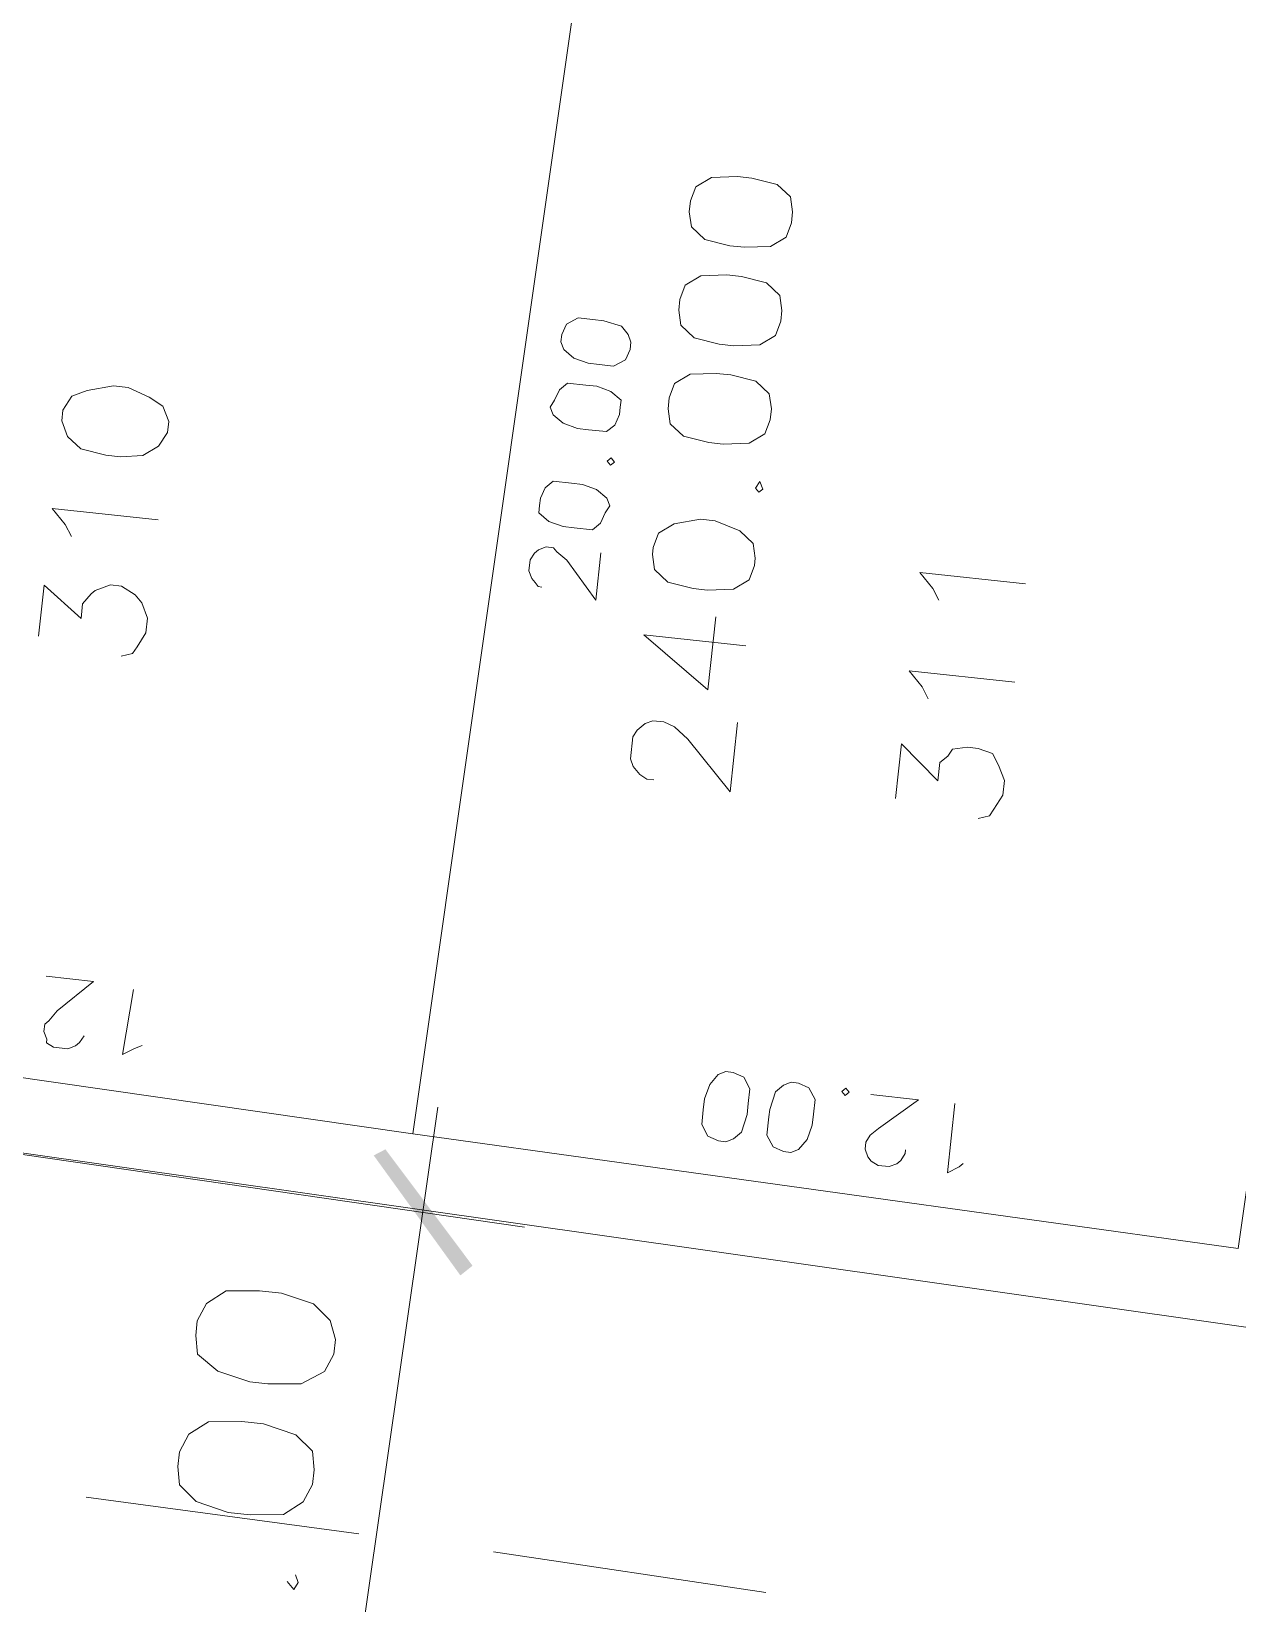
# Model space of a CAD drawing. Header units: metres. Extents: x -977055 to 805873, y -1033982 to 242021.
# Drawn here: x 2681.85 to 2699.33, y 780.7 to 803.49 of the extents above; entities that cross this region are included whole.
import ezdxf

# ---------------------------------------------------------------- set-up
doc = ezdxf.new("R2010")
doc.units = ezdxf.units.M
for name, color, linetype in [('PDF_0', 7, 'Continuous'), ('PDF_acera', 7, 'Continuous'), ('PDF_areas por lote', 7, 'Continuous'), ('PDF_COTAS', 7, 'Continuous'), ('PDF_COTAS CONJUNTO', 7, 'Continuous'), ('PDF_linea de centro', 7, 'Continuous'), ('PDF_LOTES', 7, 'Continuous'), ('PDF_No. lotes', 7, 'Continuous')]:
    doc.layers.add(name, color=color, linetype=linetype)

# ---------------------------------------------------------------- blocks, each defined once
blk = doc.blocks.new('CALLE')
at = {"layer": 'PDF_0', "transparency": 33554559}
for points in [[(-192.247776, -229.6728), (-192.120768, -229.799808), (-190.977696, -228.529728)], [(-192.120768, -229.799808), (-190.977696, -228.529728), (-190.893024, -228.656736)]]:
    blk.add_solid(points, dxfattribs=at)
at = {"layer": 'PDF_acera', "lineweight": 9}
blk.add_lwpolyline([(-159.8184, -288.985536), (-157.320576, -216.294624), (-158.632992, -214.897536), (-189.707616, -213.839136), (-191.062368, -215.151552), (-193.517856, -286.868736)], dxfattribs=at)
at = {"layer": 'PDF_areas por lote', "lineweight": 9}
for points in [[(-186.320736, -231.281568), (-186.320736, -231.196896), (-186.2784, -231.112224), (-186.193728, -231.027552), (-186.109056, -230.985216), (-185.85504, -230.985216), (-185.770368, -231.027552), (-185.685696, -231.112224), (-185.64336, -231.196896), (-185.64336, -231.323904), (-185.685696, -231.450912), (-185.812704, -231.620256), (-186.363072, -232.170624), (-185.558688, -232.170624)], [(-184.669632, -232.170624), (-184.669632, -230.985216), (-185.22, -231.7896), (-184.37328, -231.7896)]]:
    blk.add_lwpolyline(points, dxfattribs=at)
for points in [[(-183.73824, -230.985216), (-183.907584, -231.027552), (-184.034592, -231.196896), (-184.076928, -231.493248), (-184.076928, -231.662592), (-184.034592, -231.958944), (-183.907584, -232.128288), (-183.73824, -232.170624), (-183.653568, -232.170624), (-183.484224, -232.128288), (-183.357216, -231.958944), (-183.272544, -231.662592), (-183.272544, -231.493248), (-183.357216, -231.196896), (-183.484224, -231.027552), (-183.653568, -230.985216)], [(-182.0448, -230.985216), (-182.214144, -231.027552), (-182.341152, -231.196896), (-182.383488, -231.493248), (-182.383488, -231.662592), (-182.341152, -231.958944), (-182.214144, -232.128288), (-182.0448, -232.170624), (-181.917792, -232.170624), (-181.748448, -232.128288), (-181.62144, -231.958944), (-181.579104, -231.662592), (-181.579104, -231.493248), (-181.62144, -231.196896), (-181.748448, -231.027552), (-181.917792, -230.985216)], [(-180.901728, -230.985216), (-181.071072, -231.027552), (-181.19808, -231.196896), (-181.240416, -231.493248), (-181.240416, -231.662592), (-181.19808, -231.958944), (-181.071072, -232.128288), (-180.901728, -232.170624), (-180.77472, -232.170624), (-180.605376, -232.128288), (-180.478368, -231.958944), (-180.436032, -231.662592), (-180.436032, -231.493248), (-180.478368, -231.196896), (-180.605376, -231.027552), (-180.77472, -230.985216)], [(-179.758656, -230.985216), (-179.928, -231.027552), (-180.055008, -231.196896), (-180.097344, -231.493248), (-180.097344, -231.662592), (-180.055008, -231.958944), (-179.928, -232.128288), (-179.758656, -232.170624), (-179.631648, -232.170624), (-179.462304, -232.128288), (-179.335296, -231.958944), (-179.29296, -231.662592), (-179.29296, -231.493248), (-179.335296, -231.196896), (-179.462304, -231.027552), (-179.631648, -230.985216)], [(-182.849184, -232.085952), (-182.89152, -232.128288), (-182.849184, -232.170624), (-182.764512, -232.128288)]]:
    blk.add_lwpolyline(points, close=True, dxfattribs=at)
at = {"layer": 'PDF_COTAS', "lineweight": 20}
for points in [[(-189.961632, -225.058176), (-190.046304, -225.01584), (-190.08864, -224.973504), (-190.130976, -224.888832), (-190.130976, -224.719488), (-190.08864, -224.634816), (-190.046304, -224.634816), (-189.961632, -224.59248), (-189.87696, -224.59248), (-189.834624, -224.634816), (-189.707616, -224.719488), (-189.326592, -225.100512), (-189.326592, -224.550144)], [(-190.003968, -225.735552), (-190.046304, -225.65088), (-190.130976, -225.523872), (-189.368928, -225.566208)]]:
    blk.add_lwpolyline(points, dxfattribs=at)
at = {"layer": 'PDF_COTAS', "lineweight": 9}
for points in [[(-183.780576, -230.392512), (-184.330944, -230.392512), (-183.907584, -230.011488), (-183.822912, -229.88448), (-183.780576, -229.842144), (-183.780576, -229.757472), (-183.822912, -229.6728), (-183.865248, -229.630464), (-183.94992, -229.588128), (-184.076928, -229.588128), (-184.1616, -229.630464), (-184.203936, -229.6728), (-184.246272, -229.715136), (-184.246272, -229.757472), (-184.246272, -229.715136), (-184.203936, -229.6728), (-184.1616, -229.630464), (-184.076928, -229.588128), (-183.94992, -229.588128), (-183.865248, -229.630464), (-183.822912, -229.6728), (-183.780576, -229.757472), (-183.780576, -229.842144), (-183.822912, -229.88448), (-183.907584, -230.011488), (-184.330944, -230.392512)], [(-183.31488, -229.630464), (-183.399552, -229.630464), (-183.484224, -229.757472), (-183.52656, -229.926816), (-183.52656, -230.053824), (-183.52656, -230.265504), (-183.441888, -230.350176), (-183.31488, -230.392512), (-183.230208, -230.434848), (-183.145536, -230.392512), (-183.060864, -230.265504), (-183.018528, -230.09616), (-183.018528, -229.969152), (-183.018528, -229.757472), (-183.1032, -229.6728), (-183.230208, -229.630464)], [(-183.31488, -229.630464), (-183.399552, -229.630464), (-183.484224, -229.757472), (-183.52656, -229.926816), (-183.52656, -230.053824), (-183.52656, -230.265504), (-183.441888, -230.350176), (-183.31488, -230.392512), (-183.230208, -230.434848), (-183.145536, -230.392512), (-183.060864, -230.265504), (-183.018528, -230.09616), (-183.018528, -229.969152), (-183.018528, -229.757472), (-183.1032, -229.6728), (-183.230208, -229.630464)], [(-182.171808, -229.630464), (-182.25648, -229.6728), (-182.341152, -229.799808), (-182.383488, -229.969152), (-182.383488, -230.09616), (-182.383488, -230.30784), (-182.298816, -230.392512), (-182.171808, -230.434848), (-182.087136, -230.434848), (-182.002464, -230.434848), (-181.917792, -230.30784), (-181.875456, -230.138496), (-181.875456, -230.011488), (-181.875456, -229.799808), (-181.960128, -229.715136), (-182.087136, -229.6728)], [(-182.171808, -229.630464), (-182.25648, -229.6728), (-182.341152, -229.799808), (-182.383488, -229.969152), (-182.383488, -230.09616), (-182.383488, -230.30784), (-182.298816, -230.392512), (-182.171808, -230.434848), (-182.087136, -230.434848), (-182.002464, -230.434848), (-181.917792, -230.30784), (-181.875456, -230.138496), (-181.875456, -230.011488), (-181.875456, -229.799808), (-181.960128, -229.715136), (-182.087136, -229.6728)], [(-181.40976, -229.6728), (-181.494432, -229.715136), (-181.579104, -229.842144), (-181.62144, -230.011488), (-181.62144, -230.138496), (-181.62144, -230.30784), (-181.536768, -230.434848), (-181.40976, -230.477184), (-181.325088, -230.477184), (-181.240416, -230.434848), (-181.155744, -230.350176), (-181.113408, -230.138496), (-181.113408, -230.011488), (-181.113408, -229.842144), (-181.19808, -229.715136), (-181.325088, -229.6728)], [(-181.40976, -229.6728), (-181.494432, -229.715136), (-181.579104, -229.842144), (-181.62144, -230.011488), (-181.62144, -230.138496), (-181.62144, -230.30784), (-181.536768, -230.434848), (-181.40976, -230.477184), (-181.325088, -230.477184), (-181.240416, -230.434848), (-181.155744, -230.350176), (-181.113408, -230.138496), (-181.113408, -230.011488), (-181.113408, -229.842144), (-181.19808, -229.715136), (-181.325088, -229.6728)], [(-182.722176, -230.350176), (-182.764512, -230.392512), (-182.722176, -230.434848), (-182.67984, -230.392512)], [(-182.722176, -230.350176), (-182.764512, -230.392512), (-182.722176, -230.434848), (-182.67984, -230.392512)], [(-190.384992, -232.551648), (-190.342656, -232.63632), (-190.257984, -232.720992), (-190.046304, -232.763328), (-189.919296, -232.763328), (-189.749952, -232.763328), (-189.622944, -232.678656), (-189.580608, -232.551648), (-189.580608, -232.466976), (-189.622944, -232.382304), (-189.749952, -232.297632), (-189.919296, -232.255296), (-190.046304, -232.255296), (-190.215648, -232.255296), (-190.342656, -232.339968), (-190.384992, -232.466976)], [(-190.427328, -233.313696), (-190.384992, -233.398368), (-190.257984, -233.48304), (-190.08864, -233.525376), (-189.961632, -233.525376), (-189.792288, -233.525376), (-189.66528, -233.440704), (-189.622944, -233.313696), (-189.622944, -233.229024), (-189.66528, -233.144352), (-189.749952, -233.05968), (-189.961632, -233.017344), (-190.046304, -233.017344), (-190.257984, -233.017344), (-190.384992, -233.102016), (-190.427328, -233.229024)], [(-189.707616, -233.864064), (-189.66528, -233.9064), (-189.622944, -233.864064), (-189.66528, -233.821728)]]:
    blk.add_lwpolyline(points, close=True, dxfattribs=at)
for points in [[(-190.257984, -234.626112), (-190.30032, -234.626112), (-190.384992, -234.583776), (-190.427328, -234.54144), (-190.469664, -234.456768), (-190.469664, -234.32976), (-190.427328, -234.245088), (-190.384992, -234.202752), (-190.30032, -234.160416), (-190.215648, -234.160416), (-190.130976, -234.202752), (-190.046304, -234.287424), (-189.66528, -234.710784), (-189.66528, -234.160416)], [(-190.342656, -235.303488), (-190.384992, -235.261152), (-190.469664, -235.134144), (-189.66528, -235.134144)]]:
    blk.add_lwpolyline(points, dxfattribs=at)
at = {"layer": 'PDF_COTAS CONJUNTO', "lineweight": 9}
for points in [[(-191.104704, -216.33696), (-191.612736, -230.350176)], [(-190.342656, -229.207104), (-199.952928, -228.868416)]]:
    blk.add_lwpolyline(points, dxfattribs=at)
at = {"layer": 'PDF_COTAS CONJUNTO', "lineweight": 20}
for points in [[(-194.787936, -226.666944), (-194.999616, -226.70928), (-195.16896, -226.92096), (-195.253632, -227.301984), (-195.253632, -227.556), (-195.211296, -227.937024), (-195.041952, -228.148704), (-194.830272, -228.233376), (-194.660928, -228.233376), (-194.449248, -228.19104), (-194.279904, -227.97936), (-194.195232, -227.598336), (-194.195232, -227.34432), (-194.237568, -226.963296), (-194.406912, -226.751616), (-194.618592, -226.666944)], [(-193.26384, -226.70928), (-193.47552, -226.751616), (-193.644864, -227.005632), (-193.729536, -227.386656), (-193.729536, -227.598336), (-193.6872, -227.97936), (-193.517856, -228.233376), (-193.306176, -228.318048), (-193.136832, -228.318048), (-192.925152, -228.233376), (-192.755808, -228.021696), (-192.671136, -227.640672), (-192.671136, -227.386656), (-192.713472, -227.005632), (-192.882816, -226.793952), (-193.094496, -226.70928)]]:
    blk.add_lwpolyline(points, close=True, dxfattribs=at)
blk.add_lwpolyline([(-195.973344, -228.064032), (-196.058016, -228.148704), (-195.973344, -228.19104), (-195.888672, -228.148704)], dxfattribs=at)
at = {"layer": 'PDF_linea de centro', "lineweight": 9}
for points in [[(-195.253632, -225.65088), (-195.338304, -228.82608)], [(-195.38064, -230.392512), (-195.507648, -233.567712)]]:
    blk.add_lwpolyline(points, dxfattribs=at)
at = {"layer": 'PDF_LOTES', "lineweight": 20}
for points in [[(-190.342656, -219.385152), (-190.681344, -228.953088), (-174.678336, -229.503456), (-174.339648, -219.893184)], [(-190.681344, -228.953088), (-190.977696, -238.56336), (-175.017024, -239.113728), (-174.678336, -229.503456)]]:
    blk.add_lwpolyline(points, close=True, dxfattribs=at)
at = {"layer": 'PDF_No. lotes', "lineweight": 20}
for points in [[(-185.43168, -224.042112), (-184.838976, -224.042112), (-185.177664, -224.507808), (-185.00832, -224.507808), (-184.881312, -224.59248), (-184.838976, -224.634816), (-184.754304, -224.80416), (-184.754304, -224.931168), (-184.838976, -225.100512), (-184.923648, -225.185184), (-185.092992, -225.269856), (-185.262336, -225.269856), (-185.43168, -225.185184), (-185.516352, -225.142848), (-185.558688, -225.01584)], [(-184.246272, -224.296128), (-184.119264, -224.211456), (-183.94992, -224.042112), (-183.94992, -225.269856)], [(-186.236064, -234.075744), (-185.601024, -234.075744), (-185.982048, -234.54144), (-185.770368, -234.54144), (-185.685696, -234.626112), (-185.601024, -234.668448), (-185.558688, -234.837792), (-185.558688, -234.9648), (-185.601024, -235.134144), (-185.728032, -235.218816), (-185.897376, -235.303488), (-186.06672, -235.303488), (-186.236064, -235.218816), (-186.320736, -235.17648), (-186.363072, -235.049472)], [(-185.050656, -234.32976), (-184.923648, -234.245088), (-184.754304, -234.075744), (-184.754304, -235.303488)], [(-183.907584, -234.32976), (-183.780576, -234.245088), (-183.611232, -234.075744), (-183.611232, -235.303488)]]:
    blk.add_lwpolyline(points, dxfattribs=at)
blk.add_lwpolyline([(-182.933856, -224.042112), (-183.1032, -224.126784), (-183.230208, -224.296128), (-183.272544, -224.59248), (-183.272544, -224.761824), (-183.230208, -225.01584), (-183.1032, -225.185184), (-182.933856, -225.269856), (-182.806848, -225.269856), (-182.637504, -225.185184), (-182.552832, -225.01584), (-182.46816, -224.761824), (-182.46816, -224.59248), (-182.552832, -224.296128), (-182.637504, -224.126784), (-182.806848, -224.042112)], close=True, dxfattribs=at)

msp = doc.modelspace()

# ---------------------------------------------------------------- block references
at = {"xscale": 1.255773352820658, "yscale": 1.255773352820658, "zscale": 1.255773352820658, "rotation": 83.85573648860341}
msp.add_blockref('CALLE', (2427.15058, 1056.36283, 1015.371), dxfattribs=at)

doc.saveas('drawing.dxf')
